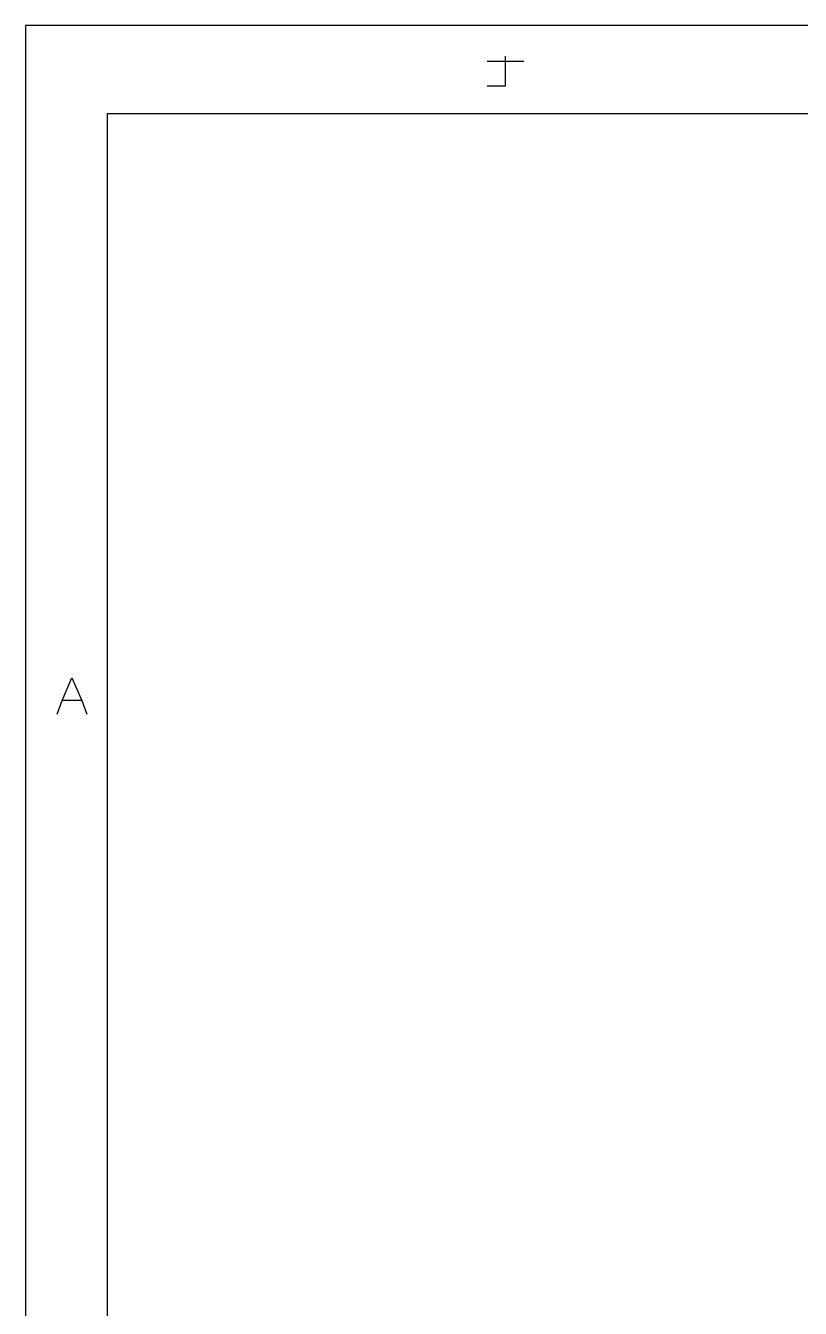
# Model space of a CAD drawing. Extents: x -262 to 926, y -118 to 722.
# Drawn here: x -261.9 to -11.1, y 306.6 to 722 of the extents above; entities that cross this region are included whole.
import ezdxf

# ---------------------------------------------------------------- set-up
doc = ezdxf.new("R2010")
doc.units = 0
doc.layers.add('1', color=1, linetype='CONTINUOUS')

msp = doc.modelspace()

# ---------------------------------------------------------------- linework, layer by layer
at = {"layer": '1'}
for p, q in [((926.33, 721.97), (-261.92, 721.97)), ((-261.92, 721.97), (-261.92, -118.33)), ((-112.45, 710.52), (-100.65, 710.52)), ((-106.55, 702.45), (-106.55, 712.12)), ((-112.45, 702.45), (-106.55, 702.45)), ((899.93, 693.47), (-235.5, 693.47)), ((-235.5, 693.47), (-235.5, -93.43)), ((-250.15, 503.42), (-246.92, 510.8)), ((-246.92, 510.8), (-243.7, 503.42)), ((-251.77, 499), (-250.15, 503.42)), ((-243.7, 503.42), (-250.15, 503.42)), ((-243.7, 503.42), (-242.07, 499))]:
    msp.add_line(p, q, dxfattribs=at)

doc.saveas('drawing.dxf')
